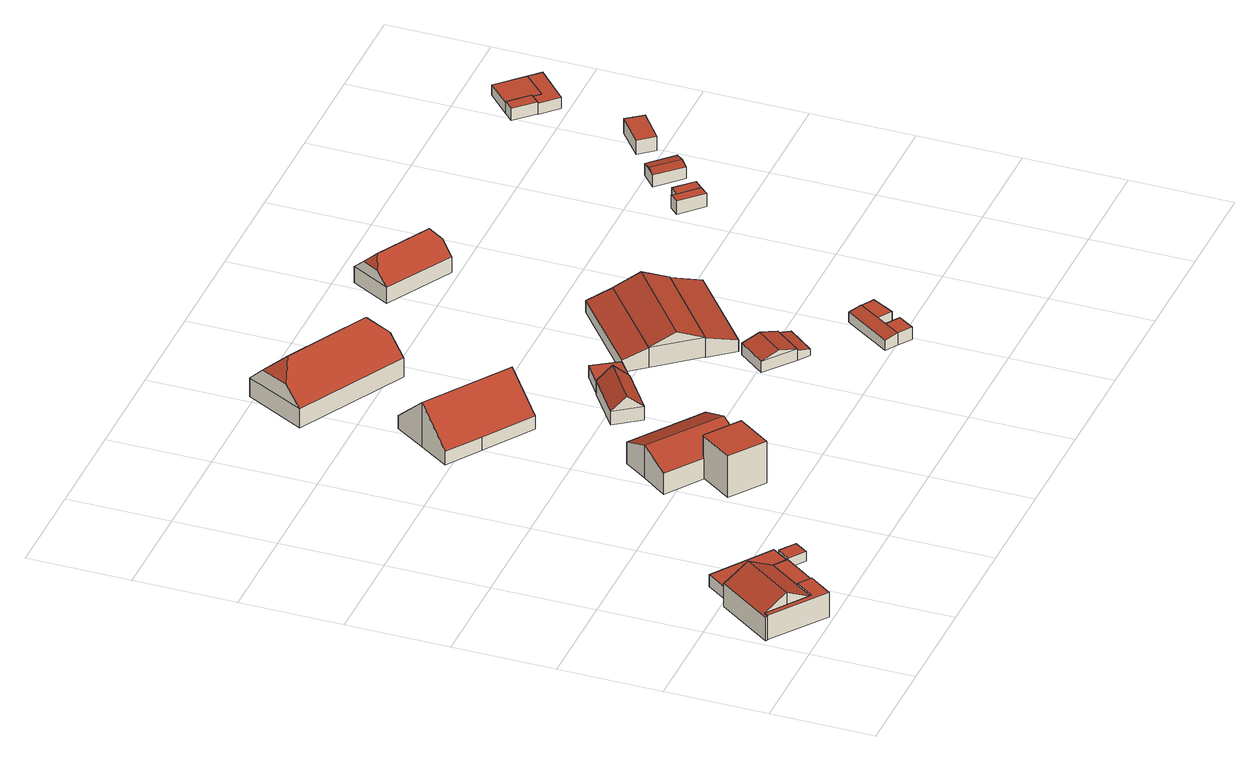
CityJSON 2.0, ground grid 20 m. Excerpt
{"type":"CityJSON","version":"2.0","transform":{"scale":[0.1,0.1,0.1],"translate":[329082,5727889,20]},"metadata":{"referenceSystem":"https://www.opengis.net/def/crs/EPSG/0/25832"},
"CityObjects":{
"building1":{"type":"Building","attributes":{"Geometrietyp2DReferenz":"3000","Gemeindeschluessel":"05170048","function":"51009_1610","roofType":"9999","measuredHeight":5.12},"geometry":[{"type":"Solid","lod":"2","boundaries":[[[[0,1,2,3,4,5]],[[3,6,7,4]],[[2,8,6,3]],[[1,9,8,2]],[[0,10,9,1]],[[5,11,10,0]],[[4,7,11,5]],[[6,8,9,10,11,7]]]],"semantics":{"surfaces":[{"type":"RoofSurface"},{"type":"WallSurface"},{"type":"GroundSurface"}],"values":[[0,1,1,1,1,1,1,2]]}}]},
"building2":{"type":"Building","attributes":{"Gemeindeschluessel":"05170048","Geometrietyp2DReferenz":"3000","function":"31001_1010"},"address":[{"country":"Germany","locality":"Wesel","thoroughfareNumber":"5a","thoroughfareName":"Auf dem Mars"}],"children":["building2-1","building2-2"]},
"building2-1":{"type":"BuildingPart","attributes":{"roofType":"3100","measuredHeight":7.76},"parents":["building2"],"geometry":[{"type":"Solid","lod":"2","boundaries":[[[[12,13,14,15]],[[16,17,13,12]],[[18,19,17,16]],[[20,21,19,18]],[[22,23,21,20]],[[24,25,23,22]],[[26,27,25,24]],[[28,29,27,26]],[[30,31,32,33]],[[15,14,31,30]],[[30,33,28,26,24,15]],[[22,20,18,16,12,15,24]],[[13,17,19,21,23,25,27,29,32,31,14]],[[33,32,29,28]]]],"semantics":{"surfaces":[{"type":"WallSurface"},{"type":"RoofSurface"},{"type":"GroundSurface"},{"type":"ClosureSurface"}],"values":[[0,0,0,0,0,0,0,0,0,0,1,1,2,3]]}}]},
"building2-2":{"type":"BuildingPart","attributes":{"roofType":"1000","measuredHeight":4.91},"parents":["building2"],"geometry":[{"type":"Solid","lod":"2","boundaries":[[[[34,35,29,28]],[[36,37,35,34]],[[33,32,37,36]],[[34,28,33,36]],[[29,35,37,32]],[[28,29,32,33]]]],"semantics":{"surfaces":[{"type":"WallSurface"},{"type":"RoofSurface"},{"type":"GroundSurface"},{"type":"ClosureSurface"}],"values":[[0,0,0,1,2,3]]}}]},
"building3":{"type":"Building","attributes":{"Geometrietyp2DReferenz":"3000","Gemeindeschluessel":"05170048","function":"31001_2463","roofType":"1000","measuredHeight":2.52},"address":[{"country":"Germany","locality":"Wesel","thoroughfareNumber":"5a","thoroughfareName":"Auf dem Mars"}],"geometry":[{"type":"Solid","lod":"2","boundaries":[[[[38,39,40,41]],[[42,43,39,38]],[[44,45,43,42]],[[46,27,45,44]],[[47,23,27,46]],[[41,40,23,47]],[[46,44,42,38,41,47]],[[39,43,45,27,23,40]]]],"semantics":{"surfaces":[{"type":"WallSurface"},{"type":"RoofSurface"},{"type":"GroundSurface"}],"values":[[0,0,0,0,0,0,1,2]]}}]},
"building4":{"type":"Building","attributes":{"Geometrietyp2DReferenz":"3000","Gemeindeschluessel":"05170048","function":"51009_1610","roofType":"1000","measuredHeight":1.99},"geometry":[{"type":"Solid","lod":"2","boundaries":[[[[48,49,50,51]],[[52,53,49,48]],[[54,55,53,52]],[[51,50,55,54]],[[52,48,51,54]],[[49,53,55,50]]]],"semantics":{"surfaces":[{"type":"WallSurface"},{"type":"RoofSurface"},{"type":"GroundSurface"}],"values":[[0,0,0,0,1,2]]}}]},
"building5":{"type":"Building","attributes":{"Geometrietyp2DReferenz":"3000","Gemeindeschluessel":"05170048","function":"31001_1210","roofType":"9999","measuredHeight":8.79},"address":[{"country":"Germany","locality":"Wesel","thoroughfareNumber":"5","thoroughfareName":"Auf dem Mars"}],"geometry":[{"type":"Solid","lod":"2","boundaries":[[[[56,57,58,59,60]],[[58,61,62,59]],[[57,63,61,58]],[[56,64,63,57]],[[60,65,64,56]],[[59,62,65,60]],[[61,63,64,65,62]]]],"semantics":{"surfaces":[{"type":"RoofSurface"},{"type":"WallSurface"},{"type":"GroundSurface"}],"values":[[0,1,1,1,1,1,2]]}}]},
"building6":{"type":"Building","attributes":{"Geometrietyp2DReferenz":"3000","Gemeindeschluessel":"05170048","function":"31001_1220","roofType":"3100","measuredHeight":6.92},"address":[{"country":"Germany","locality":"Wesel","thoroughfareNumber":"5","thoroughfareName":"Auf dem Mars"}],"geometry":[{"type":"Solid","lod":"2","boundaries":[[[[66,67,68,69]],[[70,71,67,66]],[[72,73,71,70]],[[74,75,73,72]],[[76,77,75,74]],[[78,79,77,76]],[[80,81,79,78]],[[69,68,81,80]],[[66,69,80,78,76,70]],[[74,72,70,76]],[[67,71,73,75,77,79,81,68]]]],"semantics":{"surfaces":[{"type":"WallSurface"},{"type":"RoofSurface"},{"type":"GroundSurface"}],"values":[[0,0,0,0,0,0,0,0,1,1,2]]}}]},
"building7":{"type":"Building","attributes":{"Geometrietyp2DReferenz":"3000","Gemeindeschluessel":"05170048","function":"31001_2720","roofType":"3100","measuredHeight":9.34},"address":[{"country":"Germany","locality":"Wesel","thoroughfareNumber":"2","thoroughfareName":"Auf dem Mars"}],"geometry":[{"type":"Solid","lod":"2","boundaries":[[[[82,83,84,85]],[[86,87,83,82]],[[88,89,87,86]],[[90,91,89,88]],[[92,93,91,90]],[[94,95,93,92]],[[85,84,95,94]],[[82,85,94,92,86]],[[90,88,86,92]],[[83,87,89,91,93,95,84]]]],"semantics":{"surfaces":[{"type":"WallSurface"},{"type":"RoofSurface"},{"type":"GroundSurface"}],"values":[[0,0,0,0,0,0,0,1,1,2]]}}]},
"building8":{"type":"Building","attributes":{"Geometrietyp2DReferenz":"3000","Gemeindeschluessel":"05170048","function":"31001_2723","roofType":"3100","measuredHeight":5.65},"address":[{"country":"Germany","locality":"Wesel","thoroughfareNumber":"5","thoroughfareName":"Auf dem Mars"}],"geometry":[{"type":"Solid","lod":"2","boundaries":[[[[96,97,98,99]],[[100,101,97,96]],[[102,103,101,100]],[[99,98,103,102]],[[96,104,100]],[[102,105,99]],[[99,105,104,96]],[[100,104,105,102]],[[97,101,103,98]]]],"semantics":{"surfaces":[{"type":"WallSurface"},{"type":"RoofSurface"},{"type":"GroundSurface"}],"values":[[0,0,0,0,0,0,1,1,2]]}}]},
"building9":{"type":"Building","attributes":{"Geometrietyp2DReferenz":"3000","Gemeindeschluessel":"05170048","function":"31001_1210","roofType":"3300","measuredHeight":10.53},"address":[{"country":"Germany","locality":"Wesel","thoroughfareNumber":"2","thoroughfareName":"Auf dem Mars"}],"geometry":[{"type":"Solid","lod":"2","boundaries":[[[[106,107,108,109]],[[110,111,107,106]],[[112,113,111,110]],[[109,108,113,112]],[[106,114,115,110]],[[112,116,117,109]],[[114,118,115]],[[116,119,117]],[[109,117,119,118,114,106]],[[110,115,118,119,116,112]],[[107,111,113,108]]]],"semantics":{"surfaces":[{"type":"WallSurface"},{"type":"RoofSurface"},{"type":"GroundSurface"}],"values":[[0,0,0,0,0,0,1,1,1,1,2]]}}]},
"building10":{"type":"Building","attributes":{"Geometrietyp2DReferenz":"3000","Gemeindeschluessel":"05170048","function":"31001_2723","roofType":"1000","measuredHeight":2.39},"address":[{"country":"Germany","locality":"Wesel","thoroughfareNumber":"5","thoroughfareName":"Auf dem Mars"}],"geometry":[{"type":"Solid","lod":"2","boundaries":[[[[120,121,122,123]],[[124,125,121,120]],[[126,127,125,124]],[[123,122,127,126]],[[124,120,123,126]],[[121,125,127,122]]]],"semantics":{"surfaces":[{"type":"WallSurface"},{"type":"RoofSurface"},{"type":"GroundSurface"}],"values":[[0,0,0,0,1,2]]}}]},
"building11":{"type":"Building","attributes":{"Geometrietyp2DReferenz":"3000","Gemeindeschluessel":"05170048","function":"31001_2463","roofType":"3100","measuredHeight":3.54},"address":[{"country":"Germany","locality":"Wesel","thoroughfareNumber":"5","thoroughfareName":"Auf dem Mars"}],"geometry":[{"type":"Solid","lod":"2","boundaries":[[[[128,129,130,131]],[[132,133,129,128]],[[134,135,133,132]],[[131,130,135,134]],[[128,136,132]],[[134,137,131]],[[131,137,136,128]],[[132,136,137,134]],[[129,133,135,130]]]],"semantics":{"surfaces":[{"type":"WallSurface"},{"type":"RoofSurface"},{"type":"GroundSurface"}],"values":[[0,0,0,0,0,0,1,1,2]]}}]},
"building12":{"type":"Building","attributes":{"Geometrietyp2DReferenz":"3000","Gemeindeschluessel":"05170048","function":"51009_1610","roofType":"2100","measuredHeight":2.12},"geometry":[{"type":"Solid","lod":"2","boundaries":[[[[138,129,139,140]],[[141,130,129,138]],[[142,143,130,141]],[[140,139,143,142]],[[141,138,140,142]],[[129,130,143,139]]]],"semantics":{"surfaces":[{"type":"WallSurface"},{"type":"RoofSurface"},{"type":"GroundSurface"}],"values":[[0,0,0,0,1,2]]}}]},
"building13":{"type":"Building","attributes":{"Geometrietyp2DReferenz":"3000","Gemeindeschluessel":"05170048","function":"31001_2720","roofType":"2100","measuredHeight":4.04},"address":[{"country":"Germany","locality":"Wesel","thoroughfareNumber":"5","thoroughfareName":"Auf dem Mars"}],"geometry":[{"type":"Solid","lod":"2","boundaries":[[[[144,145,146,147]],[[148,149,145,144]],[[150,151,149,148]],[[147,146,151,150]],[[148,144,147,150]],[[145,149,151,146]]]],"semantics":{"surfaces":[{"type":"WallSurface"},{"type":"RoofSurface"},{"type":"GroundSurface"}],"values":[[0,0,0,0,1,2]]}}]},
"building14":{"type":"Building","attributes":{"Geometrietyp2DReferenz":"3000","Gemeindeschluessel":"05170048","function":"31001_2720","roofType":"3100","measuredHeight":6.4},"address":[{"country":"Germany","locality":"Wesel","thoroughfareNumber":"5","thoroughfareName":"Auf dem Mars"}],"geometry":[{"type":"Solid","lod":"2","boundaries":[[[[152,153,154,155]],[[156,146,153,152]],[[157,151,146,156]],[[155,154,151,157]],[[152,158,156]],[[157,159,155]],[[155,159,158,152]],[[156,158,159,157]],[[153,146,151,154]]]],"semantics":{"surfaces":[{"type":"WallSurface"},{"type":"RoofSurface"},{"type":"GroundSurface"}],"values":[[0,0,0,0,0,0,1,1,2]]}}]},
"building15":{"type":"Building","attributes":{"Gemeindeschluessel":"05170048","Geometrietyp2DReferenz":"3000","function":"31001_2720"},"address":[{"country":"Germany","locality":"Wesel","thoroughfareNumber":"5","thoroughfareName":"Auf dem Mars"}],"children":["building15-1","building15-2"]},
"building15-1":{"type":"BuildingPart","attributes":{"roofType":"2100","measuredHeight":2.61},"parents":["building15"],"geometry":[{"type":"MultiSurface","lod":"2","boundaries":[[[160,161,162,163]],[[164,165,161,160]],[[166,167,165,164]],[[164,160,163,166]],[[161,165,167,162]],[[166,168,169,167]],[[162,169,168,163]]],"semantics":{"surfaces":[{"type":"WallSurface"},{"type":"RoofSurface"},{"type":"GroundSurface"},{"type":"ClosureSurface"}],"values":[0,0,0,1,2,0,3]}}]},
"building15-2":{"type":"BuildingPart","attributes":{"roofType":"1000","measuredHeight":2.61},"parents":["building15"],"geometry":[{"type":"Solid","lod":"2","boundaries":[[[[170,171,169,168]],[[172,173,171,170]],[[163,162,173,172]],[[172,170,168,163]],[[171,173,162,169]],[[168,169,162,163]]]],"semantics":{"surfaces":[{"type":"WallSurface"},{"type":"RoofSurface"},{"type":"GroundSurface"},{"type":"ClosureSurface"}],"values":[[0,0,0,1,2,3]]}}]},
"building16":{"type":"Building","attributes":{"Geometrietyp2DReferenz":"3000","Gemeindeschluessel":"05170048","function":"31001_2720","roofType":"2100","measuredHeight":4.17},"address":[{"country":"Germany","locality":"Wesel","thoroughfareNumber":"5","thoroughfareName":"Auf dem Mars"}],"geometry":[{"type":"Solid","lod":"2","boundaries":[[[[174,175,176,177]],[[178,179,175,174]],[[180,181,179,178]],[[177,176,181,180]],[[178,174,177,180]],[[175,179,181,176]]]],"semantics":{"surfaces":[{"type":"WallSurface"},{"type":"RoofSurface"},{"type":"GroundSurface"}],"values":[[0,0,0,0,1,2]]}}]},
"building17":{"type":"Building","attributes":{"Geometrietyp2DReferenz":"3000","Gemeindeschluessel":"05170048","function":"51009_1610","roofType":"1000","measuredHeight":2.33},"geometry":[{"type":"Solid","lod":"2","boundaries":[[[[182,183,184,185]],[[186,187,183,182]],[[188,189,187,186]],[[185,184,189,188]],[[186,182,185,188]],[[183,187,189,184]]]],"semantics":{"surfaces":[{"type":"WallSurface"},{"type":"RoofSurface"},{"type":"GroundSurface"}],"values":[[0,0,0,0,1,2]]}}]},
"building18":{"type":"Building","attributes":{"Geometrietyp2DReferenz":"3000","Gemeindeschluessel":"05170048","function":"31001_1210","roofType":"3300","measuredHeight":7.68},"address":[{"country":"Germany","locality":"Wesel","thoroughfareNumber":"4","thoroughfareName":"Auf dem Mars"}],"geometry":[{"type":"Solid","lod":"2","boundaries":[[[[190,191,192,193]],[[194,195,191,190]],[[196,197,195,194]],[[193,192,197,196]],[[190,198,199,194]],[[196,200,201,193]],[[198,202,199]],[[200,203,201]],[[193,201,203,202,198,190]],[[194,199,202,203,200,196]],[[191,195,197,192]]]],"semantics":{"surfaces":[{"type":"WallSurface"},{"type":"RoofSurface"},{"type":"GroundSurface"}],"values":[[0,0,0,0,0,0,1,1,1,1,2]]}}]},
"building19":{"type":"Building","attributes":{"Geometrietyp2DReferenz":"3000","Gemeindeschluessel":"05170048","function":"31001_2723","roofType":"1000","measuredHeight":2.78},"address":[{"country":"Germany","locality":"Wesel","thoroughfareNumber":"6","thoroughfareName":"Auf dem Mars"}],"geometry":[{"type":"Solid","lod":"2","boundaries":[[[[204,205,206,207]],[[208,209,205,204]],[[210,211,209,208]],[[212,213,211,210]],[[207,206,213,212]],[[210,208,204,207,212]],[[205,209,211,213,206]]]],"semantics":{"surfaces":[{"type":"WallSurface"},{"type":"RoofSurface"},{"type":"GroundSurface"}],"values":[[0,0,0,0,0,1,2]]}}]},
"building20":{"type":"Building","attributes":{"Geometrietyp2DReferenz":"3000","Gemeindeschluessel":"05170048","function":"31001_2723","roofType":"1000","measuredHeight":2.69},"address":[{"country":"Germany","locality":"Wesel","thoroughfareNumber":"6","thoroughfareName":"Auf dem Mars"}],"geometry":[{"type":"Solid","lod":"2","boundaries":[[[[214,215,216,217]],[[207,218,215,214]],[[212,219,218,207]],[[217,216,219,212]],[[207,214,217,212]],[[215,218,219,216]]]],"semantics":{"surfaces":[{"type":"WallSurface"},{"type":"RoofSurface"},{"type":"GroundSurface"}],"values":[[0,0,0,0,1,2]]}}]},
"building21":{"type":"Building","attributes":{"Geometrietyp2DReferenz":"3000","Gemeindeschluessel":"05170048","function":"31001_2723","roofType":"3100","measuredHeight":2.85},"address":[{"country":"Germany","locality":"Wesel","thoroughfareNumber":"6","thoroughfareName":"Auf dem Mars"}],"geometry":[{"type":"Solid","lod":"2","boundaries":[[[[220,221,222,223]],[[224,225,221,220]],[[226,227,225,224]],[[223,222,227,226]],[[220,228,224]],[[226,229,223]],[[223,229,228,220]],[[224,228,229,226]],[[221,225,227,222]]]],"semantics":{"surfaces":[{"type":"WallSurface"},{"type":"RoofSurface"},{"type":"GroundSurface"}],"values":[[0,0,0,0,0,0,1,1,2]]}}]},
"building22":{"type":"Building","attributes":{"Geometrietyp2DReferenz":"3000","Gemeindeschluessel":"05170048","function":"51009_1610","roofType":"1000","measuredHeight":3.02},"geometry":[{"type":"Solid","lod":"2","boundaries":[[[[230,231,232,233]],[[234,235,231,230]],[[236,237,235,234]],[[233,232,237,236]],[[234,230,233,236]],[[231,235,237,232]]]],"semantics":{"surfaces":[{"type":"WallSurface"},{"type":"RoofSurface"},{"type":"GroundSurface"}],"values":[[0,0,0,0,1,2]]}}]},
"building23":{"type":"Building","attributes":{"Geometrietyp2DReferenz":"3000","Gemeindeschluessel":"05170048","function":"51009_1610","roofType":"1000","measuredHeight":2.56},"geometry":[{"type":"Solid","lod":"2","boundaries":[[[[238,239,240,241]],[[242,243,239,238]],[[244,245,243,242]],[[241,240,245,244]],[[242,238,241,244]],[[239,243,245,240]]]],"semantics":{"surfaces":[{"type":"WallSurface"},{"type":"RoofSurface"},{"type":"GroundSurface"}],"values":[[0,0,0,0,1,2]]}}]},
"building24":{"type":"Building","attributes":{"Geometrietyp2DReferenz":"3000","Gemeindeschluessel":"05170048","function":"31001_2723","roofType":"1000","measuredHeight":2.26},"address":[{"country":"Germany","locality":"Wesel","thoroughfareNumber":"6","thoroughfareName":"Auf dem Mars"}],"geometry":[{"type":"Solid","lod":"2","boundaries":[[[[246,247,245,248]],[[249,250,247,246]],[[251,252,250,249]],[[253,240,252,251]],[[248,245,240,253]],[[251,249,246,248,253]],[[247,250,252,240,245]]]],"semantics":{"surfaces":[{"type":"WallSurface"},{"type":"RoofSurface"},{"type":"GroundSurface"}],"values":[[0,0,0,0,0,1,2]]}}]},
"building25":{"type":"Building","attributes":{"Geometrietyp2DReferenz":"3000","Gemeindeschluessel":"05170048","function":"31001_2723","roofType":"1000","measuredHeight":2.37},"address":[{"country":"Germany","locality":"Wesel","thoroughfareNumber":"6","thoroughfareName":"Auf dem Mars"}],"geometry":[{"type":"Solid","lod":"2","boundaries":[[[[249,254,255,251]],[[256,257,254,249]],[[258,259,257,256]],[[260,261,259,258]],[[253,262,261,260]],[[251,255,262,253]],[[260,258,256,249,251,253]],[[254,257,259,261,262,255]]]],"semantics":{"surfaces":[{"type":"WallSurface"},{"type":"RoofSurface"},{"type":"GroundSurface"}],"values":[[0,0,0,0,0,0,1,2]]}}]}
},
"vertices":[
[18,91,64],[12,83,64],[118,7,64],[151,52,64],[125,70,64],[100,33,64],[151,52,13],[125,70,13],[118,7,13],[12,83,13],[18,91,13],[100,33,13],
[18,91,63],[18,91,12],[57,64,12],[57,64,89],[12,83,63],[12,83,12],[8,85,61],[8,85,12],[84,193,61],[84,193,12],[96,184,69],[96,184,12],[127,163,89],[127,163,12],[157,141,69],[157,141,12],[169,132,61],[169,132,12],[100,33,61],[100,33,12],[125,70,12],[125,70,61],
[195,114,61],[195,114,12],[151,52,61],[151,52,12],
[249,160,37],[249,160,12],[135,239,12],[135,239,37],[227,128,37],[227,128,12],[174,165,37],[174,165,12],[157,141,37],[96,184,37],
[270,107,32],[270,107,12],[288,133,12],[288,133,32],[239,129,32],[239,129,12],[258,154,32],[258,154,12],
[412,308,98],[479,260,98],[525,325,98],[459,372,98],[455,369,98],[525,325,10],[459,372,10],[479,260,10],[412,308,10],[455,369,10],
[385,418,52],[385,418,8],[455,369,8],[455,369,52],[421,468,77],[421,468,8],[453,513,54],[453,513,8],[590,416,54],[590,416,8],[558,370,77],[558,370,8],[525,325,54],[525,325,8],[459,372,54],[459,372,8],
[330,809,41],[330,809,13],[395,764,13],[395,764,41],[369,867,107],[369,867,13],[408,926,41],[408,926,13],[569,816,41],[569,816,13],[530,758,107],[530,758,13],[491,700,41],[491,700,13],
[588,531,40],[588,531,11],[671,590,11],[671,590,40],[553,581,40],[553,581,11],[635,639,40],[635,639,11],[570,556,67],[653,615,67],
[615,1089,62],[615,1089,22],[398,1202,22],[398,1202,62],[552,970,62],[552,970,22],[336,1085,62],[336,1085,22],[598,1057,98],[569,1002,98],[353,1116,97],[381,1171,97],[557,1043,128],[394,1129,128],
[711,620,37],[711,620,13],[679,670,13],[679,670,37],[671,590,37],[671,590,13],[635,639,37],[635,639,13],
[857,344,37],[857,344,13],[898,396,13],[898,396,37],[798,390,37],[798,390,13],[840,442,37],[840,442,13],[828,367,48],[869,419,48],
[857,344,34],[879,328,13],[879,328,27],[898,396,34],[920,379,27],[920,379,13],
[711,620,39],[711,620,14],[743,581,14],[743,581,55],[867,746,39],[867,746,14],[899,707,55],[899,707,14],
[808,499,56],[808,499,14],[965,625,14],[965,625,56],[743,581,56],[899,707,56],[775,540,78],[932,666,78],
[941,210,34],[941,210,13],[964,195,13],[964,195,39],[1002,302,34],[1002,302,13],[1024,287,39],[1024,287,13],[984,226,39],[984,226,13],
[1011,209,39],[1011,209,13],[990,178,39],[990,178,13],
[1003,577,37],[1003,577,13],[965,625,13],[965,625,55],[847,451,37],[847,451,13],[808,499,55],[808,499,13],
[1025,229,38],[1025,229,14],[1049,272,14],[1049,272,38],[997,246,38],[997,246,14],[1024,287,38],[1024,287,14],
[929,1082,58],[929,1082,25],[797,1155,25],[797,1155,58],[886,1005,58],[886,1005,25],[755,1078,58],[755,1078,25],[917,1060,83],[899,1027,83],[766,1099,82],[785,1133,82],[895,1051,102],[789,1109,102],
[1242,659,51],[1242,659,23],[1256,675,23],[1256,675,51],[1200,700,51],[1200,700,23],[1215,716,51],[1215,716,23],[1222,708,51],[1222,708,23],
[1271,690,51],[1271,690,24],[1237,723,24],[1237,723,51],[1256,675,24],[1222,708,24],
[1264,769,50],[1264,769,25],[1309,723,25],[1309,723,50],[1294,795,50],[1294,795,25],[1338,750,50],[1338,750,25],[1279,782,53],[1324,736,53],
[1416,840,65],[1416,840,35],[1392,871,35],[1392,871,65],[1360,797,65],[1360,797,35],[1335,826,65],[1335,826,35],
[1400,1036,56],[1400,1036,31],[1418,1054,31],[1418,1054,56],[1365,1073,56],[1365,1073,31],[1382,1090,56],[1382,1090,31],
[1427,1133,53],[1427,1133,31],[1382,1090,53],[1475,1084,53],[1475,1084,31],[1431,1040,53],[1431,1040,31],[1418,1054,53],
[1475,1084,30],[1431,1040,30],[1496,1063,53],[1496,1063,30],[1433,1004,53],[1433,1004,30],[1400,1036,53],[1400,1036,30],[1418,1054,30]
]}
